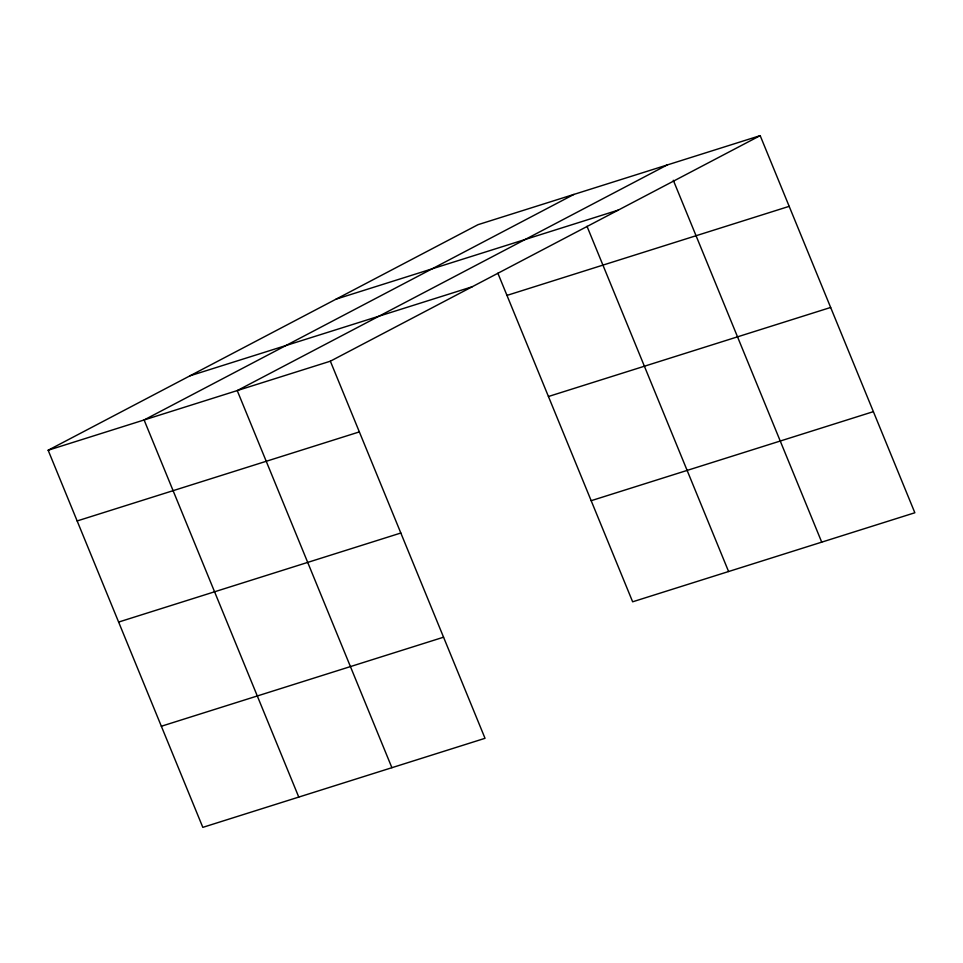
<?xml version="1.0" encoding="UTF-8"?>
<svg xmlns="http://www.w3.org/2000/svg" width="963" height="963" viewBox="0 0 963 963"><rect width="100%" height="100%" fill="white"/><g stroke="black" fill="none" stroke-linecap="round" stroke-linejoin="round"><path stroke-width="1.44" d="M760.18 135.639L330.357 361.197L485.027 738.308L202.82 827.361L48.15 450.239L477.973 224.692L760.18 135.639L914.85 512.761L632.643 601.803L497.871 273.215M573.924 194.418L144.101 419.964L298.771 797.087M667.058 165.034L237.235 390.581L391.893 767.692M336.135 299.12L618.342 210.078M189.988 375.811L472.207 286.769M506.971 295.4L789.179 206.347M48.15 450.239L330.357 361.197M77.148 520.947L359.355 431.906M548.441 396.503L830.66 307.462M118.618 622.062L400.825 533.021M591.174 500.688L873.381 411.646M161.351 726.246L443.558 637.205M673.306 180.274L821.716 542.145M587.009 226.305L728.594 571.528"/></g></svg>
